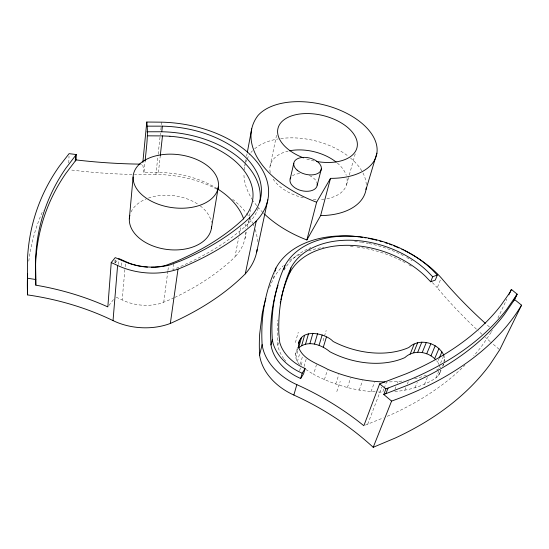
<?xml version="1.0" encoding="UTF-8"?>
<svg xmlns="http://www.w3.org/2000/svg" width="549" height="549" viewBox="0 0 549 549"><rect width="100%" height="100%" fill="white"/><g stroke="black" fill="none" stroke-linecap="round" stroke-linejoin="round"><path stroke-width="0.41" stroke-dasharray="2.75 2.06" d="M68.783 162.923L69.009 156.184M114.844 262.703L115.043 260.151M115.242 262.731L115.585 258.483M118.241 264.481L118.735 258.517M121.487 265.586L121.851 261.345M174.074 297.771A273.999 161.612 0.7 0 1 170.478 299.445L160.754 303.377A40.338 28.184 5 0 1 125.735 301.504L122.153 299.939L125.076 267.583M125.151 266.725L125.611 261.619M217.171 188.63A80.291 52.731 6.8 0 0 165.606 172.763L143.982 172.571L145.149 160.884M444.409 362.532L444.759 359.08L444.072 356.171M394.82 391.588C409.314 390.174 423.691 386.146 435.872 377.966C438.26 376.195 440.291 373.581 440.243 370.479M216.759 189.11A93.92 62.538 6.7 0 0 155.916 174.472L158.05 155.072M158.146 154.228L160.184 135.672M160.281 134.828L160.466 133.139M160.836 129.77L161.303 125.549M161.392 124.705L161.674 122.173M158.387 172.482L160.294 155.477M163.705 302.43L167.822 271.254M167.932 270.41L168.708 264.515M173.731 263.808L172.935 269.669L180.443 266.519A291.238 163.787 1.5 0 0 243.893 227.636L248.553 223.422A90.592 56.787 7.3 0 0 258.462 207.46M244.724 166.175L245.348 162.861M245.506 162.03L245.966 159.546M246.59 156.232L247.057 153.741M174.781 297.434A273.999 161.612 0.7 0 0 230.628 261.029L234.938 257.007L238.671 237.758M239.323 234.409L240.62 227.711M244.923 238.74L246.254 232.097M247.249 227.121L248.58 220.478M249.411 216.327L250.735 209.684M248.553 223.422L249.37 219.374M270.053 166.21L276.593 134.958M269.655 287.484A330.326 216.443 31.1 0 1 273.526 278.384L274.651 273.601M283.744 358.6A41.312 30.25 17.7 0 1 278.377 347.73L277.842 345.163L279.009 340.613M299.562 364.598C295.678 360.645 293.914 353.721 297.743 349.164M295.41 342.583L298.258 332.2M295.561 354.38L297.826 346.144M295.856 358.065L298.306 349.274M346.57 184.704L349.068 175.804M349.301 174.994L355.21 153.94M297.366 361.75L299.843 352.959M300.234 364.364L302.513 356.383M299.651 370.623L301.024 365.833M301.257 365.037L302.403 361.043M304.057 366.485L306.143 359.3M323.08 340.771L326.195 330.457M375.187 391.842C353.673 390.73 332.598 384.321 313.568 374.349L316.457 364.797M324.404 379.613L327.417 370.088M335.727 384.039L338.863 374.542M336.791 391.615L340.229 381.329M347.387 387.553L350.639 378.083M359.211 390.099L362.587 380.663M371.028 391.65L374.521 382.241M367.734 424.157L381.864 387.086M383.875 389.063L382.674 392.185L378.515 392M384.176 388.28L386.578 382.022L398.004 381.569L403.886 380.78M394.916 389.365L396.152 386.249M397.387 383.127L398.004 381.569M476.436 329.153A358.511 179.743 26.6 0 1 465.696 318.784L455.588 308.408A358.511 179.743 26.6 0 1 437.272 287.758L440.614 279.372M404.812 390.222L406.082 387.114M407.344 383.998L408.298 381.665M415.003 387.772L417.267 382.337M424.432 384.403L427.726 376.662M439.166 364.749L437.608 361.887L438.932 358.799M443.565 356.219L439.557 365.462L440.058 367.645M435.872 377.966L438.891 371.021M443.75 361.393L444.759 359.08M438.493 375.578L440.854 370.177M440.03 372.551L441.039 370.239M443.064 365.613L443.736 364.076M491.527 331.603L492.261 330.059M497.902 318.036L506.851 299.116M443.64 364.042L442.871 365.552L440.236 367.933M491.163 332.378L481.761 346.076A338.561 215.771 8.1 0 1 473.705 355.917M108.86 305.56L113.993 298.889M115.269 262.923L117.253 260.404M436.633 369.937L438.795 368.736M365.408 425.098L383.305 417.864M387.196 416.293L389.529 415.353A338.561 215.771 8.1 0 0 464.962 365.215M426.34 375.173L419.21 377.685L413.678 378.988M116.264 297.229L122.153 299.939M305.731 369.422L313.568 374.349M436.627 360.789L437.608 361.887M143.982 172.571L142.671 164.158A299.521 143.481 6.5 0 1 141.059 164.137M277.842 345.163L277.506 338.898A316.149 204.31 30.6 0 1 277.911 319.992M489.502 327.046A361.798 178.72 26.4 0 1 486.606 324.459M273.526 278.384A97.379 67.554 19.3 0 1 283.257 265.73M289.646 260.459A97.379 67.554 19.3 0 1 300.406 254.214M308.572 250.948A97.379 67.554 19.3 0 1 324.006 247.222M350.447 246.329A97.379 67.554 19.3 0 1 354.565 246.721M357.042 247.023A97.379 67.554 19.3 0 1 405.155 262.69M408.833 264.769A97.379 67.554 19.3 0 1 411.709 266.505M432.365 282.611A97.379 67.554 19.3 0 1 437.272 287.758M499.123 349.26A358.511 179.743 26.6 0 1 490.717 342.068M490.127 341.553A358.511 179.743 26.6 0 1 485.467 337.429M482.036 334.327A358.511 179.743 26.6 0 1 478.289 330.882M284.032 270.149A89.871 61.543 19.2 0 1 310.885 247.558M354.681 241.553A89.871 61.543 19.2 0 1 360.638 242.178M361.4 242.281A89.871 61.543 19.2 0 1 368.317 243.433M369.086 243.584A89.871 61.543 19.2 0 1 403.234 255.601M406.685 257.46A89.871 61.543 19.2 0 1 412.052 260.638M285.803 361.16A41.312 30.25 17.7 0 1 284.231 359.252M131.074 211.941A41.347 27.086 7.1 0 1 146.212 198.903M148.388 198.072A41.347 27.086 7.1 0 1 199.019 204.99M200.255 205.889A41.347 27.086 7.1 0 1 211.386 222.407M250.948 152.492A61.605 37.106 13.6 0 1 252.458 150.824M254.736 148.738A61.605 37.106 13.6 0 1 278.309 138.911M280.731 138.547A61.605 37.106 13.6 0 1 348.629 156.499M350.495 158.002A61.605 37.106 13.6 0 1 362.56 172.208M362.944 172.921A61.605 37.106 13.6 0 1 366.279 184.663M264.618 214.185A95.354 57.624 15.1 0 1 263.472 213.081M262.909 212.525A95.354 57.624 15.1 0 1 258.202 207.44M256.699 205.621A95.354 57.624 15.1 0 1 253.192 200.879M252.739 200.2A95.354 57.624 15.1 0 1 243.928 173.779M244.127 169.929A95.354 57.624 15.1 0 1 245.08 164.707M245.719 162.545A95.354 57.624 15.1 0 1 246.789 159.732M247.098 159.045A95.354 57.624 15.1 0 1 250.063 153.747M347.016 178.507A39.384 23.655 13.7 0 1 326.593 198.745M324.26 199.102A39.384 23.655 13.7 0 1 321.028 199.404M315.998 199.479A39.384 23.655 13.7 0 1 312.306 199.253M303.371 197.798A39.384 23.655 13.7 0 1 273.176 179.118M270.28 172.564A39.384 23.655 13.7 0 1 288.053 151.126M337.306 163.026A39.384 23.655 13.7 0 1 346.268 175.303M314.021 160.981A40.66 23.154 13.7 0 1 304.976 158.421M292.452 175.852A13.89 8.448 13.6 0 1 300.337 173.635M309.464 175.577A13.89 8.448 13.6 0 1 316.999 182.824M28.788 261.187A373.787 255.587 20.8 0 1 43.103 210.294M155.916 174.472A297.235 144.593 6.4 0 1 134.457 174.486M132.048 174.438A297.235 144.593 6.4 0 1 70.197 169.874M232.618 199.308A93.92 62.538 6.7 0 1 245.705 212.243M246.707 213.554A93.92 62.538 6.7 0 1 249.047 216.882M249.479 217.555A93.92 62.538 6.7 0 1 252.574 223.066M252.911 223.766A93.92 62.538 6.7 0 1 253.858 225.879M255.23 229.544A93.92 62.538 6.7 0 1 257.522 241.999M245.746 232.193A80.291 52.731 6.8 0 1 234.938 257.007M245.032 223.951A80.291 52.731 6.8 0 1 245.691 228.892"/><path stroke-width="0.82" d="M249.37 219.374L249.692 217.754L245.012 221.947A292.734 163.369 1.6 0 1 181.28 260.672L169.888 264.961A50.137 33.283 5.8 0 1 126.098 262.278L115.249 257.605L111.234 262.559L107.837 306.891L107.281 306.665A320.293 253.453 -21.1 0 0 42.849 286.441L35.822 285.157L35.575 259.835A371.536 248.978 20.5 0 1 65.976 168.049L76.304 154.55L69.092 153.651L59.367 166.189A379.771 254.935 20.6 0 0 27.45 259.787L27.601 294.902A316.19 251.73 -22 0 1 113.032 320.602A55.284 39.123 4.7 0 0 170.327 323.457A286.358 171.487 0.4 0 0 245.286 273.855A93.92 62.538 6.7 0 0 257.124 249.514M35.822 285.157L35.548 265.435A369.573 249.212 20.6 0 1 65.811 173.477L75.282 160.981L75.487 155.6M75.282 160.981L76.091 159.924L76.304 154.55M113.032 320.602L117.603 265.476L111.234 262.559M129.331 218.852L133.112 176.977M142.836 162.47L146.782 122.036L161.674 122.173A98.607 61.392 7.4 0 1 252.794 157.192A98.607 61.392 7.4 0 1 256.211 221.13L245.286 273.855M145.149 160.884C146.26 147.928 148.498 134.882 146.782 122.036M259.759 202.238A90.592 56.787 7.3 0 0 161.777 131.767L162.394 126.153L147.551 126.153M160.294 155.477L162.483 135.912L169.929 136.255M170.327 323.457L178.006 269.14A300.639 167.98 1.6 0 0 256.211 221.13M211.461 228.055L218.31 187.051A42.925 26.675 7.6 0 0 157.838 155.394A42.925 26.675 7.6 0 0 151.222 201.126A42.925 26.675 7.6 0 0 218.31 187.051M247.366 152.087L251.71 128.871M256.692 251.998L267.85 199.767M293.777 163.273L290.016 179.653A13.89 8.448 13.6 0 0 303.693 191.079A13.89 8.448 13.6 0 0 317.178 183.586M275.214 271.213L275.969 268.029A98.374 67.397 19.2 0 1 359.3 236.887M508.834 294.847L511.387 289.433L517.185 294.195L514.612 299.569L521.55 305.162L499.734 349.768L490.353 364.001A350.2 226.799 7.9 0 1 395.349 437.985L373.217 447.291A304.173 300.029 -15.7 0 0 300.969 398.368L293.852 395.04A56.602 41.971 17.9 0 1 259.595 355.079L262.113 344.594A333.998 216.279 30.8 0 1 275.969 268.029M284.005 269.367L284.924 265.62A90.338 61.461 19.1 0 1 431.953 269.532L437.306 275.022L435.33 280.059L430.704 281.795L425.592 276.463A83.27 57 19.2 0 0 289.618 273.079L287.525 278.034A316.149 204.31 30.6 0 0 280.848 299.953M430.704 281.795L432.674 276.751L427.52 271.419A83.702 56.924 19.1 0 0 290.929 267.843L288.836 272.784A317.905 204.194 30.4 0 0 278.858 333.593L279.75 342.418A41.539 30.229 17.6 0 0 301.147 366.629L305.127 368.557L303.583 373.835L300.66 378.529L296.398 376.456A48.271 35.356 17.7 0 1 271.604 348.045L270.973 344.916L272.304 339.598L271.981 332.934A325.742 209.409 30.5 0 1 282.666 270.822L284.924 265.62M289.625 273.079L290.936 267.843M317.219 185.095L321.371 168.811M264.618 214.185A95.354 57.624 15.1 0 0 306.877 239.954L316.622 202.224L330.498 178.35A63.609 36.337 13.6 0 0 362.525 123.834A63.609 36.337 13.6 0 0 257.982 115.516A98.477 56.451 15 0 0 316.622 202.224M306.877 239.954L320.63 215.585L330.498 178.35M443.901 355.443C438.143 342.686 419.47 337.477 408.847 347.496A72.125 49.211 18.9 0 1 333.126 341.464C324.054 331.726 296.741 327.979 298.752 347.675C303.22 359.698 317.466 363.555 327.664 369.292C345.753 376.978 365.215 381.603 384.897 381.939M298.491 343.749L299.377 340.552M301.47 337.601L298.574 347.977C307.811 339.742 321.556 344.703 329.908 351.765A71.397 49.335 19 0 0 404.867 357.598C413.548 349.37 427.897 351.236 435.652 359.698M301.655 345.685L304.571 335.315M305.519 344.202L308.469 333.847M293.852 395.04L296.844 384.65A57.22 41.923 17.7 0 1 262.113 344.594M309.904 343.633L312.896 333.284M300.66 378.529L302.19 373.251L305.127 368.557M314.522 343.997L317.562 333.662M319.079 345.273L322.167 334.952M366.032 189.439L376.895 153.15M323.265 347.38L326.408 337.065M511.387 289.433L510.131 292.15L500.702 305.649A352.046 212.436 8.5 0 1 406.239 373.759L379.64 383.881L363.857 425.722L358.538 421.515A308.36 302.472 -5.7 0 0 296.844 384.65M373.217 447.291L391.588 401.079L383.772 394.498L385.94 388.884L410.892 379.263A358.943 216.917 8.5 0 0 506.837 309.204L517.185 294.195M385.899 393.667L388.074 388.061M410.137 354.201L414.145 344.113M413.651 352.726L417.686 342.651M417.768 352.149L421.845 342.082M422.222 352.499L426.34 342.446M426.717 353.755L430.883 343.715M430.958 355.834L435.172 345.801M434.671 358.607L438.932 348.581M439.262 358.03L441.911 351.868M383.772 394.498L408.614 384.842A357.097 217.411 8.4 0 0 504.263 314.604L513.686 300.859L516.259 295.486M513.686 300.859L514.612 299.569M432.674 276.751L437.306 275.022M146.995 131.787L161.777 131.76M162.483 135.912L147.64 135.836M76.091 159.924L76.338 159.958A299.521 143.481 6.5 0 0 140.256 164.13M27.539 278.213L35.85 279.544M118.735 258.517L129.338 263.204A41.813 27.951 5.7 0 0 147.489 267.116M302.19 373.251L297.908 371.165A48.532 35.328 17.6 0 1 272.942 342.727L272.304 339.598M379.64 383.881L385.94 388.884M270.973 344.916L270.664 338.246A323.931 209.519 30.7 0 1 278.048 285.178M485.33 323.306A361.798 178.72 26.4 0 1 441.218 277.849A98.374 67.397 19.2 0 0 404.922 250.783M360.13 236.99A98.374 67.397 19.2 0 1 362.635 237.346M364.303 237.607A98.374 67.397 19.2 0 1 365.977 237.889M368.482 238.355A98.374 67.397 19.2 0 1 376.806 240.242M379.812 241.059A98.374 67.397 19.2 0 1 382.063 241.711M385.048 242.644A98.374 67.397 19.2 0 1 387.271 243.385M389.488 244.168A98.374 67.397 19.2 0 1 391.691 244.978M393.88 245.828A98.374 67.397 19.2 0 1 398.931 247.956M401.841 249.28A98.374 67.397 19.2 0 1 403.385 250.021M259.595 355.079A330.326 216.443 31.1 0 1 259.684 333.922L262.148 314.042A330.326 216.443 31.1 0 1 264.824 302.293M265.03 301.531A330.326 216.443 31.1 0 1 265.894 298.498M521.55 305.162A365.963 223.237 8.4 0 1 391.588 401.079M280.237 302.938A316.149 204.31 30.6 0 1 280.532 301.442M211.612 226.655A41.347 27.086 7.1 0 1 166.265 249.349A41.347 27.086 7.1 0 1 129.852 215.325M366.224 187.868A61.605 37.106 13.6 0 1 320.63 215.585M289.467 150.824A39.384 23.655 13.7 0 1 336.187 162.106M303.522 157.886A40.66 23.154 13.7 0 1 288.877 116.951A40.66 23.154 13.7 0 1 354.434 135.102A40.66 23.154 13.7 0 1 316.327 161.427M290.174 178.933A13.89 8.448 13.6 0 1 290.805 177.581M27.601 294.902A373.787 255.587 20.8 0 1 27.635 273.862M178.006 269.14A58.228 38.67 5.8 0 1 117.603 265.476M217.85 189.055A80.291 52.731 6.8 0 1 243.701 219.044M169.929 136.269A83.05 52.038 7.3 0 1 241.78 167.802A83.05 52.038 7.3 0 1 242.082 220.183L237.669 224.116A283.387 159.21 1.6 0 1 175.707 261.619L165.654 265.435A41.813 27.951 5.7 0 1 154.969 267.116M154.228 267.157A41.813 27.951 5.7 0 1 151.25 267.233M162.394 126.16A91.059 56.657 7.4 0 1 246.858 158.565A91.059 56.657 7.4 0 1 249.713 217.761M297.146 170.163A14.089 8.372 13.6 0 0 320.657 170.89A14.089 8.372 13.6 0 0 304.867 157.364A14.089 8.372 13.6 0 0 297.146 170.163"/></g></svg>
